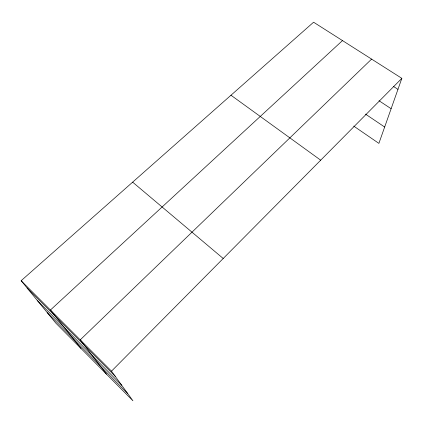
<?xml version="1.0" encoding="UTF-8"?>
<svg xmlns="http://www.w3.org/2000/svg" width="423" height="423" viewBox="0 0 423 423"><rect width="100%" height="100%" fill="white"/><g stroke="black" fill="none" stroke-linecap="round" stroke-linejoin="round"><path stroke-width="0.63" d="M21.15 280.703L111.503 371.145L132.938 400.787L55.862 323.161L21.15 280.703L313.586 22.213L401.85 78.34L378.892 143.381L353.702 126.091M111.503 371.145L401.85 78.34M371.606 59.104L80.238 339.854L106.474 374.133M342.482 40.587L50.437 310.017L81.042 348.52M393.596 86.535L397.964 89.348M378.992 100.722L391.127 108.716M365.483 114.11L384.666 127.027M230.974 95.238L320.692 160.18M132.637 182.154L223.212 258.49M27.146 288.042L115.246 376.317M37.578 300.801L121.713 385.263M47.297 312.682L127.693 393.538"/></g></svg>
